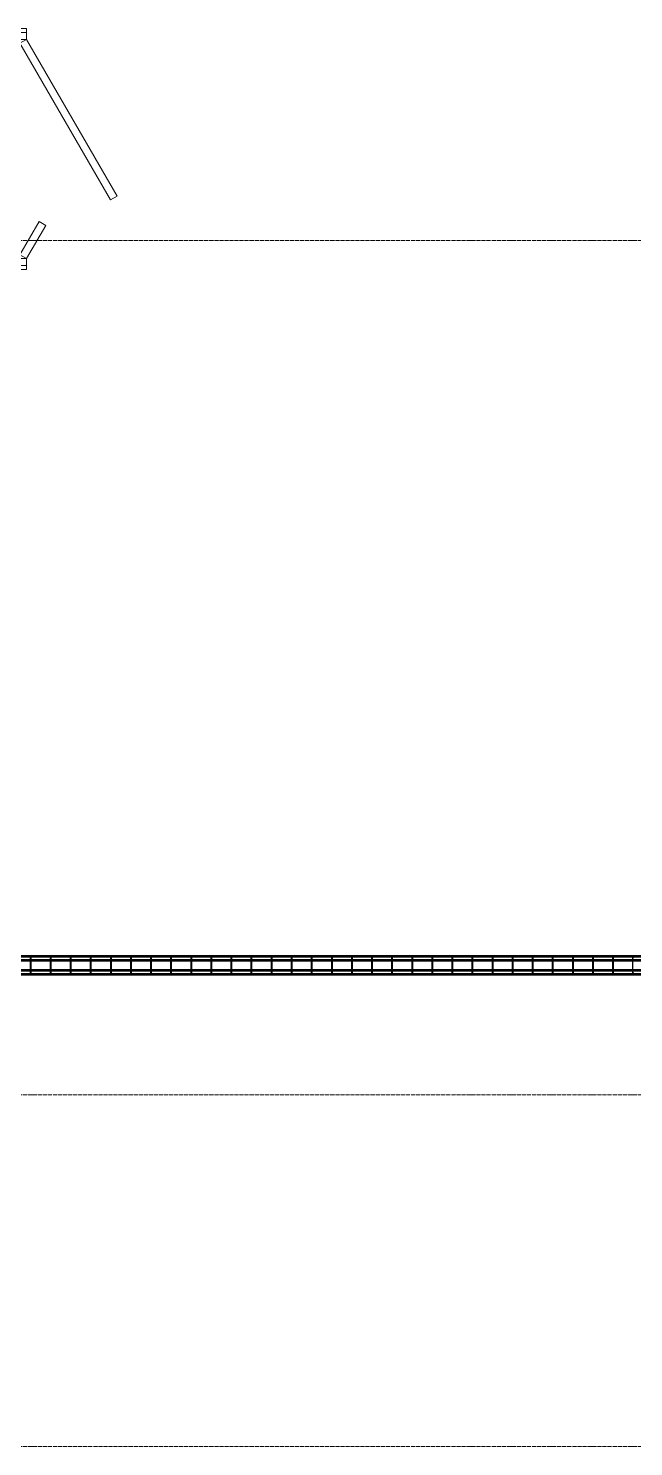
# Model space of a CAD drawing. Header units: millimetres. Extents: x 0 to 351840, y -132678 to 32417.
# Drawn here: x 337078 to 340091, y 9585 to 16640 of the extents above; entities that cross this region are included whole.
import ezdxf

# ---------------------------------------------------------------- set-up
doc = ezdxf.new("R2010")
doc.units = ezdxf.units.MM
doc.linetypes.add('BI_линия_сетки', pattern=[25, 20, -2.5, 0, -2.5])
doc.linetypes.add('BI_невидимые', pattern=[5, 3, -2])
doc.layers.add('Двери', color=7, linetype='Continuous', lineweight=18)
doc.layers.add('Оси', color=7, linetype='Continuous', lineweight=9)

# ---------------------------------------------------------------- blocks, each defined once
blk = doc.blocks.new('_Двери_Металлические_Двупольная_Техническая_3_7 - _дверь_ Венткамера ДМН_2200-1200 Д-20-7642062--01 Подвал__-3_000____Отделочный_')
at = {"layer": 'Двери', "color": 9, "lineweight": 9}
for p, q in [((359.4, 575), (-420, 125)), ((378.6, 541.7), (359.4, 575)), ((-400.8, 91.7), (378.6, 541.7)), ((486.2, 186.7), (505.5, 220)), ((505.5, 220), (670, 125)), ((650.8, 91.7), (486.2, 186.7)), ((-420, 125), (-455, 125)), ((-420, 125), (-400.8, 91.7)), ((-420, 85), (-420, 125)), ((-410, 85), (-420, 85)), ((-410, 50), (-410, 85)), ((670, 125), (650.8, 91.7)), ((660, 85), (670, 85)), ((660, 50), (660, 85)), ((670, 125), (705, 125)), ((670, 85), (670, 125)), ((-455, 50), (-410, 50)), ((705, 50), (660, 50))]:
    blk.add_line(p, q, dxfattribs=at)
at = {"layer": 'Двери', "color": 9, "linetype": 'BI_невидимые', "lineweight": 9}
for p, q in [((-475, 50), (-475, 125)), ((-475, 125), (-455, 125)), ((-475, 50), (-475, 125)), ((-475, 125), (-455, 125)), ((-455, 125), (-475, 125)), ((-475, 125), (-475, 50)), ((-455, 125), (-455, 50)), ((-455, 125), (-455, 50)), ((-455, 50), (-455, 125)), ((705, 50), (705, 125)), ((705, 125), (725, 125)), ((705, 50), (705, 125)), ((705, 125), (725, 125)), ((725, 125), (705, 125)), ((705, 125), (705, 50)), ((725, 125), (725, 50)), ((725, 125), (725, 50)), ((725, 50), (725, 125)), ((-455, 50), (-475, 50)), ((-455, 50), (-475, 50)), ((-475, 50), (-455, 50)), ((725, 50), (705, 50)), ((725, 50), (705, 50)), ((705, 50), (725, 50))]:
    blk.add_line(p, q, dxfattribs=at)
blk = doc.blocks.new('Подоснова подвал')
at = {"layer": 'Оси', "color": 9, "linetype": 'BI_линия_сетки'}
for p, q in [((-805.2, 19709.4), (56347.2, 19709.4)), ((-805.2, 15459.4), (56347.2, 15459.4)), ((-805.2, 13709.4), (56347.2, 13709.4))]:
    blk.add_line(p, q, dxfattribs=at)
at = {"layer": 'Двери', "color": 9, "rotation": 269.9999999999999}
blk.add_blockref('_Двери_Металлические_Двупольная_Техническая_3_7 - _дверь_ Венткамера ДМН_2200-1200 Д-20-7642062--01 Подвал__-3_000____Отделочный_', (42211, 20289), dxfattribs=at)
blk = doc.blocks.new('*U48')
at = {"color": 0, "linetype": 'ByBlock', "lineweight": -2}
for p, q in [((21839.6, 47.5), (187, 47.5)), ((287.3, 42.5), (21839.6, 42.5)), ((21839.6, 27.5), (292.3, 27.5)), ((292.3, 22.5), (21839.6, 22.5)), ((11387.3, 42.5), (11387.3, 41.5)), ((11387.3, 41.5), (11387.3, 40)), ((11387.3, 40), (11387.3, 37.5)), ((11387.3, 37.5), (11387.3, -37.5)), ((11392.3, 41.5), (11392.3, 42.5)), ((11392.3, 40), (11392.3, 41.5)), ((11392.3, 37.5), (11392.3, 40)), ((11392.3, -37.5), (11392.3, 37.5)), ((11487.3, 42.5), (11487.3, 41.5)), ((11487.3, 41.5), (11487.3, 40)), ((11487.3, 40), (11487.3, 37.5)), ((11487.3, 37.5), (11487.3, -37.5)), ((11492.3, 41.5), (11492.3, 42.5)), ((11492.3, 40), (11492.3, 41.5)), ((11492.3, 37.5), (11492.3, 40)), ((11492.3, -37.5), (11492.3, 37.5)), ((11587.3, 42.5), (11587.3, 41.5)), ((11587.3, 41.5), (11587.3, 40)), ((11587.3, 40), (11587.3, 37.5)), ((11587.3, 37.5), (11587.3, -37.5)), ((11592.3, 41.5), (11592.3, 42.5)), ((11592.3, 40), (11592.3, 41.5)), ((11592.3, 37.5), (11592.3, 40)), ((11592.3, -37.5), (11592.3, 37.5)), ((11687.3, 42.5), (11687.3, 41.5)), ((11687.3, 41.5), (11687.3, 40)), ((11687.3, 40), (11687.3, 37.5)), ((11687.3, 37.5), (11687.3, -37.5)), ((11692.3, 41.5), (11692.3, 42.5)), ((11692.3, 40), (11692.3, 41.5)), ((11692.3, 37.5), (11692.3, 40)), ((11692.3, -37.5), (11692.3, 37.5)), ((11787.3, 42.5), (11787.3, 41.5)), ((11787.3, 41.5), (11787.3, 40)), ((11787.3, 40), (11787.3, 37.5)), ((11787.3, 37.5), (11787.3, -37.5)), ((11792.3, 41.5), (11792.3, 42.5)), ((11792.3, 40), (11792.3, 41.5)), ((11792.3, 37.5), (11792.3, 40)), ((11792.3, -37.5), (11792.3, 37.5)), ((11887.3, 42.5), (11887.3, 41.5)), ((11887.3, 41.5), (11887.3, 40)), ((11887.3, 40), (11887.3, 37.5)), ((11887.3, 37.5), (11887.3, -37.5)), ((11892.3, 41.5), (11892.3, 42.5)), ((11892.3, 40), (11892.3, 41.5)), ((11892.3, 37.5), (11892.3, 40)), ((11892.3, -37.5), (11892.3, 37.5)), ((11987.3, 42.5), (11987.3, 41.5)), ((11987.3, 41.5), (11987.3, 40)), ((11987.3, 40), (11987.3, 37.5)), ((11987.3, 37.5), (11987.3, -37.5)), ((11992.3, 41.5), (11992.3, 42.5)), ((11992.3, 40), (11992.3, 41.5)), ((11992.3, 37.5), (11992.3, 40)), ((11992.3, -37.5), (11992.3, 37.5)), ((12087.3, 42.5), (12087.3, 41.5)), ((12087.3, 41.5), (12087.3, 40)), ((12087.3, 40), (12087.3, 37.5)), ((12087.3, 37.5), (12087.3, -37.5)), ((12092.3, 41.5), (12092.3, 42.5)), ((12092.3, 40), (12092.3, 41.5)), ((12092.3, 37.5), (12092.3, 40)), ((12092.3, -37.5), (12092.3, 37.5)), ((12187.3, 42.5), (12187.3, 41.5)), ((12187.3, 41.5), (12187.3, 40)), ((12187.3, 40), (12187.3, 37.5)), ((12187.3, 37.5), (12187.3, -37.5)), ((12192.3, 41.5), (12192.3, 42.5)), ((12192.3, 40), (12192.3, 41.5)), ((12192.3, 37.5), (12192.3, 40)), ((12192.3, -37.5), (12192.3, 37.5)), ((12287.3, 42.5), (12287.3, 41.5)), ((12287.3, 41.5), (12287.3, 40)), ((12287.3, 40), (12287.3, 37.5)), ((12287.3, 37.5), (12287.3, -37.5)), ((12292.3, 41.5), (12292.3, 42.5)), ((12292.3, 40), (12292.3, 41.5)), ((12292.3, 37.5), (12292.3, 40)), ((12292.3, -37.5), (12292.3, 37.5)), ((12387.3, 42.5), (12387.3, 41.5)), ((12387.3, 41.5), (12387.3, 40)), ((12387.3, 40), (12387.3, 37.5)), ((12387.3, 37.5), (12387.3, -37.5)), ((12392.3, 41.5), (12392.3, 42.5)), ((12392.3, 40), (12392.3, 41.5)), ((12392.3, 37.5), (12392.3, 40)), ((12392.3, -37.5), (12392.3, 37.5)), ((12487.3, 42.5), (12487.3, 41.5)), ((12487.3, 41.5), (12487.3, 40)), ((12487.3, 40), (12487.3, 37.5)), ((12487.3, 37.5), (12487.3, -37.5)), ((12492.3, 41.5), (12492.3, 42.5)), ((12492.3, 40), (12492.3, 41.5)), ((12492.3, 37.5), (12492.3, 40)), ((12492.3, -37.5), (12492.3, 37.5)), ((12587.3, 42.5), (12587.3, 41.5)), ((12587.3, 41.5), (12587.3, 40)), ((12587.3, 40), (12587.3, 37.5)), ((12587.3, 37.5), (12587.3, -37.5)), ((12592.3, 41.5), (12592.3, 42.5)), ((12592.3, 40), (12592.3, 41.5)), ((12592.3, 37.5), (12592.3, 40)), ((12592.3, -37.5), (12592.3, 37.5)), ((12687.3, 42.5), (12687.3, 41.5)), ((12687.3, 41.5), (12687.3, 40)), ((12687.3, 40), (12687.3, 37.5)), ((12687.3, 37.5), (12687.3, -37.5)), ((12692.3, 41.5), (12692.3, 42.5)), ((12692.3, 40), (12692.3, 41.5)), ((12692.3, 37.5), (12692.3, 40)), ((12692.3, -37.5), (12692.3, 37.5)), ((12787.3, 42.5), (12787.3, 41.5)), ((12787.3, 41.5), (12787.3, 40)), ((12787.3, 40), (12787.3, 37.5)), ((12787.3, 37.5), (12787.3, -37.5)), ((12792.3, 41.5), (12792.3, 42.5)), ((12792.3, 40), (12792.3, 41.5)), ((12792.3, 37.5), (12792.3, 40)), ((12792.3, -37.5), (12792.3, 37.5)), ((12887.3, 42.5), (12887.3, 41.5)), ((12887.3, 41.5), (12887.3, 40)), ((12887.3, 40), (12887.3, 37.5)), ((12887.3, 37.5), (12887.3, -37.5)), ((12892.3, 41.5), (12892.3, 42.5)), ((12892.3, 40), (12892.3, 41.5)), ((12892.3, 37.5), (12892.3, 40)), ((12892.3, -37.5), (12892.3, 37.5)), ((12987.3, 42.5), (12987.3, 41.5)), ((12987.3, 41.5), (12987.3, 40)), ((12987.3, 40), (12987.3, 37.5)), ((12987.3, 37.5), (12987.3, -37.5)), ((12992.3, 41.5), (12992.3, 42.5)), ((12992.3, 40), (12992.3, 41.5)), ((12992.3, 37.5), (12992.3, 40)), ((12992.3, -37.5), (12992.3, 37.5)), ((13087.3, 42.5), (13087.3, 41.5)), ((13087.3, 41.5), (13087.3, 40)), ((13087.3, 40), (13087.3, 37.5)), ((13087.3, 37.5), (13087.3, -37.5)), ((13092.3, 41.5), (13092.3, 42.5)), ((13092.3, 40), (13092.3, 41.5)), ((13092.3, 37.5), (13092.3, 40)), ((13092.3, -37.5), (13092.3, 37.5)), ((13187.3, 42.5), (13187.3, 41.5)), ((13187.3, 41.5), (13187.3, 40)), ((13187.3, 40), (13187.3, 37.5)), ((13187.3, 37.5), (13187.3, -37.5)), ((13192.3, 41.5), (13192.3, 42.5)), ((13192.3, 40), (13192.3, 41.5)), ((13192.3, 37.5), (13192.3, 40)), ((13192.3, -37.5), (13192.3, 37.5)), ((13287.3, 42.5), (13287.3, 41.5)), ((13287.3, 41.5), (13287.3, 40)), ((13287.3, 40), (13287.3, 37.5)), ((13287.3, 37.5), (13287.3, -37.5)), ((13292.3, 41.5), (13292.3, 42.5)), ((13292.3, 40), (13292.3, 41.5)), ((13292.3, 37.5), (13292.3, 40)), ((13292.3, -37.5), (13292.3, 37.5)), ((13387.3, 42.5), (13387.3, 41.5)), ((13387.3, 41.5), (13387.3, 40)), ((13387.3, 40), (13387.3, 37.5)), ((13387.3, 37.5), (13387.3, -37.5)), ((13392.3, 41.5), (13392.3, 42.5)), ((13392.3, 40), (13392.3, 41.5)), ((13392.3, 37.5), (13392.3, 40)), ((13392.3, -37.5), (13392.3, 37.5)), ((13487.3, 42.5), (13487.3, 41.5)), ((13487.3, 41.5), (13487.3, 40)), ((13487.3, 40), (13487.3, 37.5)), ((13487.3, 37.5), (13487.3, -37.5)), ((13492.3, 41.5), (13492.3, 42.5)), ((13492.3, 40), (13492.3, 41.5)), ((13492.3, 37.5), (13492.3, 40)), ((13492.3, -37.5), (13492.3, 37.5)), ((13587.3, 42.5), (13587.3, 41.5)), ((13587.3, 41.5), (13587.3, 40)), ((13587.3, 40), (13587.3, 37.5)), ((13587.3, 37.5), (13587.3, -37.5)), ((13592.3, 41.5), (13592.3, 42.5)), ((13592.3, 40), (13592.3, 41.5)), ((13592.3, 37.5), (13592.3, 40)), ((13592.3, -37.5), (13592.3, 37.5)), ((13687.3, 42.5), (13687.3, 41.5)), ((13687.3, 41.5), (13687.3, 40)), ((13687.3, 40), (13687.3, 37.5)), ((13687.3, 37.5), (13687.3, -37.5)), ((13692.3, 41.5), (13692.3, 42.5)), ((13692.3, 40), (13692.3, 41.5)), ((13692.3, 37.5), (13692.3, 40)), ((13692.3, -37.5), (13692.3, 37.5)), ((13787.3, 42.5), (13787.3, 41.5)), ((13787.3, 41.5), (13787.3, 40)), ((13787.3, 40), (13787.3, 37.5)), ((13787.3, 37.5), (13787.3, -37.5)), ((13792.3, 41.5), (13792.3, 42.5)), ((13792.3, 40), (13792.3, 41.5)), ((13792.3, 37.5), (13792.3, 40)), ((13792.3, -37.5), (13792.3, 37.5)), ((13887.3, 42.5), (13887.3, 41.5)), ((13887.3, 41.5), (13887.3, 40)), ((13887.3, 40), (13887.3, 37.5)), ((13887.3, 37.5), (13887.3, -37.5)), ((13892.3, 41.5), (13892.3, 42.5)), ((13892.3, 40), (13892.3, 41.5)), ((13892.3, 37.5), (13892.3, 40)), ((13892.3, -37.5), (13892.3, 37.5)), ((13987.3, 42.5), (13987.3, 41.5)), ((13987.3, 41.5), (13987.3, 40)), ((13987.3, 40), (13987.3, 37.5)), ((13987.3, 37.5), (13987.3, -37.5)), ((13992.3, 41.5), (13992.3, 42.5)), ((13992.3, 40), (13992.3, 41.5)), ((13992.3, 37.5), (13992.3, 40)), ((13992.3, -37.5), (13992.3, 37.5)), ((14087.3, 42.5), (14087.3, 41.5)), ((14087.3, 41.5), (14087.3, 40)), ((14087.3, 40), (14087.3, 37.5)), ((14087.3, 37.5), (14087.3, -37.5)), ((14092.3, 41.5), (14092.3, 42.5)), ((14092.3, 40), (14092.3, 41.5)), ((14092.3, 37.5), (14092.3, 40)), ((14092.3, -37.5), (14092.3, 37.5)), ((14187.3, 42.5), (14187.3, 41.5)), ((14187.3, 41.5), (14187.3, 40)), ((14187.3, 40), (14187.3, 37.5)), ((14187.3, 37.5), (14187.3, -37.5)), ((14192.3, 41.5), (14192.3, 42.5)), ((14192.3, 40), (14192.3, 41.5)), ((14192.3, 37.5), (14192.3, 40)), ((14192.3, -37.5), (14192.3, 37.5)), ((14287.3, 42.5), (14287.3, 41.5)), ((14287.3, 41.5), (14287.3, 40)), ((14287.3, 40), (14287.3, 37.5)), ((14287.3, 37.5), (14287.3, -37.5)), ((14292.3, 41.5), (14292.3, 42.5)), ((14292.3, 40), (14292.3, 41.5)), ((14292.3, 37.5), (14292.3, 40)), ((14292.3, -37.5), (14292.3, 37.5)), ((14387.3, 42.5), (14387.3, 41.5)), ((14387.3, 41.5), (14387.3, 40)), ((14387.3, 40), (14387.3, 37.5)), ((14387.3, 37.5), (14387.3, -37.5)), ((187, -47.5), (21839.6, -47.5)), ((21839.6, -42.5), (287.3, -42.5)), ((21839.6, -22.5), (292.3, -22.5)), ((292.3, -27.5), (21839.6, -27.5)), ((11387.3, -37.5), (11387.3, -40)), ((11387.3, -40), (11387.3, -41.5)), ((11387.3, -41.5), (11387.3, -42.5)), ((11392.3, -40), (11392.3, -37.5)), ((11392.3, -41.5), (11392.3, -40)), ((11392.3, -42.5), (11392.3, -41.5)), ((11487.3, -37.5), (11487.3, -40)), ((11487.3, -40), (11487.3, -41.5)), ((11487.3, -41.5), (11487.3, -42.5)), ((11492.3, -40), (11492.3, -37.5)), ((11492.3, -41.5), (11492.3, -40)), ((11492.3, -42.5), (11492.3, -41.5)), ((11587.3, -37.5), (11587.3, -40)), ((11587.3, -40), (11587.3, -41.5)), ((11587.3, -41.5), (11587.3, -42.5)), ((11592.3, -40), (11592.3, -37.5)), ((11592.3, -41.5), (11592.3, -40)), ((11592.3, -42.5), (11592.3, -41.5)), ((11687.3, -37.5), (11687.3, -40)), ((11687.3, -40), (11687.3, -41.5)), ((11687.3, -41.5), (11687.3, -42.5)), ((11692.3, -40), (11692.3, -37.5)), ((11692.3, -41.5), (11692.3, -40)), ((11692.3, -42.5), (11692.3, -41.5)), ((11787.3, -37.5), (11787.3, -40)), ((11787.3, -40), (11787.3, -41.5)), ((11787.3, -41.5), (11787.3, -42.5)), ((11792.3, -40), (11792.3, -37.5)), ((11792.3, -41.5), (11792.3, -40)), ((11792.3, -42.5), (11792.3, -41.5)), ((11887.3, -37.5), (11887.3, -40)), ((11887.3, -40), (11887.3, -41.5)), ((11887.3, -41.5), (11887.3, -42.5)), ((11892.3, -40), (11892.3, -37.5)), ((11892.3, -41.5), (11892.3, -40)), ((11892.3, -42.5), (11892.3, -41.5)), ((11987.3, -37.5), (11987.3, -40)), ((11987.3, -40), (11987.3, -41.5)), ((11987.3, -41.5), (11987.3, -42.5)), ((11992.3, -40), (11992.3, -37.5)), ((11992.3, -41.5), (11992.3, -40)), ((11992.3, -42.5), (11992.3, -41.5)), ((12087.3, -37.5), (12087.3, -40)), ((12087.3, -40), (12087.3, -41.5)), ((12087.3, -41.5), (12087.3, -42.5)), ((12092.3, -40), (12092.3, -37.5)), ((12092.3, -41.5), (12092.3, -40)), ((12092.3, -42.5), (12092.3, -41.5)), ((12187.3, -37.5), (12187.3, -40)), ((12187.3, -40), (12187.3, -41.5)), ((12187.3, -41.5), (12187.3, -42.5)), ((12192.3, -40), (12192.3, -37.5)), ((12192.3, -41.5), (12192.3, -40)), ((12192.3, -42.5), (12192.3, -41.5)), ((12287.3, -37.5), (12287.3, -40)), ((12287.3, -40), (12287.3, -41.5)), ((12287.3, -41.5), (12287.3, -42.5)), ((12292.3, -40), (12292.3, -37.5)), ((12292.3, -41.5), (12292.3, -40)), ((12292.3, -42.5), (12292.3, -41.5)), ((12387.3, -37.5), (12387.3, -40)), ((12387.3, -40), (12387.3, -41.5)), ((12387.3, -41.5), (12387.3, -42.5)), ((12392.3, -40), (12392.3, -37.5)), ((12392.3, -41.5), (12392.3, -40)), ((12392.3, -42.5), (12392.3, -41.5)), ((12487.3, -37.5), (12487.3, -40)), ((12487.3, -40), (12487.3, -41.5)), ((12487.3, -41.5), (12487.3, -42.5)), ((12492.3, -40), (12492.3, -37.5)), ((12492.3, -41.5), (12492.3, -40)), ((12492.3, -42.5), (12492.3, -41.5)), ((12587.3, -37.5), (12587.3, -40)), ((12587.3, -40), (12587.3, -41.5)), ((12587.3, -41.5), (12587.3, -42.5)), ((12592.3, -40), (12592.3, -37.5)), ((12592.3, -41.5), (12592.3, -40)), ((12592.3, -42.5), (12592.3, -41.5)), ((12687.3, -37.5), (12687.3, -40)), ((12687.3, -40), (12687.3, -41.5)), ((12687.3, -41.5), (12687.3, -42.5)), ((12692.3, -40), (12692.3, -37.5)), ((12692.3, -41.5), (12692.3, -40)), ((12692.3, -42.5), (12692.3, -41.5)), ((12787.3, -37.5), (12787.3, -40)), ((12787.3, -40), (12787.3, -41.5)), ((12787.3, -41.5), (12787.3, -42.5)), ((12792.3, -40), (12792.3, -37.5)), ((12792.3, -41.5), (12792.3, -40)), ((12792.3, -42.5), (12792.3, -41.5)), ((12887.3, -37.5), (12887.3, -40)), ((12887.3, -40), (12887.3, -41.5)), ((12887.3, -41.5), (12887.3, -42.5)), ((12892.3, -40), (12892.3, -37.5)), ((12892.3, -41.5), (12892.3, -40)), ((12892.3, -42.5), (12892.3, -41.5)), ((12987.3, -37.5), (12987.3, -40)), ((12987.3, -40), (12987.3, -41.5)), ((12987.3, -41.5), (12987.3, -42.5)), ((12992.3, -40), (12992.3, -37.5)), ((12992.3, -41.5), (12992.3, -40)), ((12992.3, -42.5), (12992.3, -41.5)), ((13087.3, -37.5), (13087.3, -40)), ((13087.3, -40), (13087.3, -41.5)), ((13087.3, -41.5), (13087.3, -42.5)), ((13092.3, -40), (13092.3, -37.5)), ((13092.3, -41.5), (13092.3, -40)), ((13092.3, -42.5), (13092.3, -41.5)), ((13187.3, -37.5), (13187.3, -40)), ((13187.3, -40), (13187.3, -41.5)), ((13187.3, -41.5), (13187.3, -42.5)), ((13192.3, -40), (13192.3, -37.5)), ((13192.3, -41.5), (13192.3, -40)), ((13192.3, -42.5), (13192.3, -41.5)), ((13287.3, -37.5), (13287.3, -40)), ((13287.3, -40), (13287.3, -41.5)), ((13287.3, -41.5), (13287.3, -42.5)), ((13292.3, -40), (13292.3, -37.5)), ((13292.3, -41.5), (13292.3, -40)), ((13292.3, -42.5), (13292.3, -41.5)), ((13387.3, -37.5), (13387.3, -40)), ((13387.3, -40), (13387.3, -41.5)), ((13387.3, -41.5), (13387.3, -42.5)), ((13392.3, -40), (13392.3, -37.5)), ((13392.3, -41.5), (13392.3, -40)), ((13392.3, -42.5), (13392.3, -41.5)), ((13487.3, -37.5), (13487.3, -40)), ((13487.3, -40), (13487.3, -41.5)), ((13487.3, -41.5), (13487.3, -42.5)), ((13492.3, -40), (13492.3, -37.5)), ((13492.3, -41.5), (13492.3, -40)), ((13492.3, -42.5), (13492.3, -41.5)), ((13587.3, -37.5), (13587.3, -40)), ((13587.3, -40), (13587.3, -41.5)), ((13587.3, -41.5), (13587.3, -42.5)), ((13592.3, -40), (13592.3, -37.5)), ((13592.3, -41.5), (13592.3, -40)), ((13592.3, -42.5), (13592.3, -41.5)), ((13687.3, -37.5), (13687.3, -40)), ((13687.3, -40), (13687.3, -41.5)), ((13687.3, -41.5), (13687.3, -42.5)), ((13692.3, -40), (13692.3, -37.5)), ((13692.3, -41.5), (13692.3, -40)), ((13692.3, -42.5), (13692.3, -41.5)), ((13787.3, -37.5), (13787.3, -40)), ((13787.3, -40), (13787.3, -41.5)), ((13787.3, -41.5), (13787.3, -42.5)), ((13792.3, -40), (13792.3, -37.5)), ((13792.3, -41.5), (13792.3, -40)), ((13792.3, -42.5), (13792.3, -41.5)), ((13887.3, -37.5), (13887.3, -40)), ((13887.3, -40), (13887.3, -41.5)), ((13887.3, -41.5), (13887.3, -42.5)), ((13892.3, -40), (13892.3, -37.5)), ((13892.3, -41.5), (13892.3, -40)), ((13892.3, -42.5), (13892.3, -41.5)), ((13987.3, -37.5), (13987.3, -40)), ((13987.3, -40), (13987.3, -41.5)), ((13987.3, -41.5), (13987.3, -42.5)), ((13992.3, -40), (13992.3, -37.5)), ((13992.3, -41.5), (13992.3, -40)), ((13992.3, -42.5), (13992.3, -41.5)), ((14087.3, -37.5), (14087.3, -40)), ((14087.3, -40), (14087.3, -41.5)), ((14087.3, -41.5), (14087.3, -42.5)), ((14092.3, -40), (14092.3, -37.5)), ((14092.3, -41.5), (14092.3, -40)), ((14092.3, -42.5), (14092.3, -41.5)), ((14187.3, -37.5), (14187.3, -40)), ((14187.3, -40), (14187.3, -41.5)), ((14187.3, -41.5), (14187.3, -42.5)), ((14192.3, -40), (14192.3, -37.5)), ((14192.3, -41.5), (14192.3, -40)), ((14192.3, -42.5), (14192.3, -41.5)), ((14287.3, -37.5), (14287.3, -40)), ((14287.3, -40), (14287.3, -41.5)), ((14287.3, -41.5), (14287.3, -42.5)), ((14292.3, -40), (14292.3, -37.5)), ((14292.3, -41.5), (14292.3, -40)), ((14292.3, -42.5), (14292.3, -41.5)), ((14387.3, -37.5), (14387.3, -40)), ((14387.3, -40), (14387.3, -41.5)), ((14387.3, -41.5), (14387.3, -42.5))]:
    blk.add_line(p, q, dxfattribs=at)
for centre, start, end in [((11389.8, 40), 180, 0), ((11489.8, 40), 180, 0), ((11589.8, 40), 180, 0), ((11689.8, 40), 180, 0), ((11789.8, 40), 180, 0), ((11889.8, 40), 180, 0), ((11989.8, 40), 180, 0), ((12089.8, 40), 180, 0), ((12189.8, 40), 180, 0), ((12289.8, 40), 180, 0), ((12389.8, 40), 180, 0), ((12489.8, 40), 180, 0), ((12589.8, 40), 180, 0), ((12689.8, 40), 180, 0), ((12789.8, 40), 180, 0), ((12889.8, 40), 180, 0), ((12989.8, 40), 180, 0), ((13089.8, 40), 180, 0), ((13189.8, 40), 180, 0), ((13289.8, 40), 180, 0), ((13389.8, 40), 180, 0), ((13489.8, 40), 180, 0), ((13589.8, 40), 180, 0), ((13689.8, 40), 180, 0), ((13789.8, 40), 180, 0), ((13889.8, 40), 180, 0), ((13989.8, 40), 180, 0), ((14089.8, 40), 180, 0), ((14189.8, 40), 180, 0), ((14289.8, 40), 180, 0), ((14389.8, 40), 180, 0), ((11389.8, -40), 0, 180), ((11489.8, -40), 0, 180), ((11589.8, -40), 0, 180), ((11689.8, -40), 0, 180), ((11789.8, -40), 0, 180), ((11889.8, -40), 0, 180), ((11989.8, -40), 0, 180), ((12089.8, -40), 0, 180), ((12189.8, -40), 0, 180), ((12289.8, -40), 0, 180), ((12389.8, -40), 0, 180), ((12489.8, -40), 0, 180), ((12589.8, -40), 0, 180), ((12689.8, -40), 0, 180), ((12789.8, -40), 0, 180), ((12889.8, -40), 0, 180), ((12989.8, -40), 0, 180), ((13089.8, -40), 0, 180), ((13189.8, -40), 0, 180), ((13289.8, -40), 0, 180), ((13389.8, -40), 0, 180), ((13489.8, -40), 0, 180), ((13589.8, -40), 0, 180), ((13689.8, -40), 0, 180), ((13789.8, -40), 0, 180), ((13889.8, -40), 0, 180), ((13989.8, -40), 0, 180), ((14089.8, -40), 0, 180), ((14189.8, -40), 0, 180), ((14289.8, -40), 0, 180), ((14389.8, -40), 0, 180)]:
    blk.add_arc(centre, 2.5, start, end, dxfattribs=at)

msp = doc.modelspace()

# ---------------------------------------------------------------- block references
msp.add_blockref('Подоснова подвал', (294733.3, -4124))
at = {"color": 1}
msp.add_blockref('*U48', (325698.7, 11980), dxfattribs=at)

doc.saveas('drawing.dxf')
